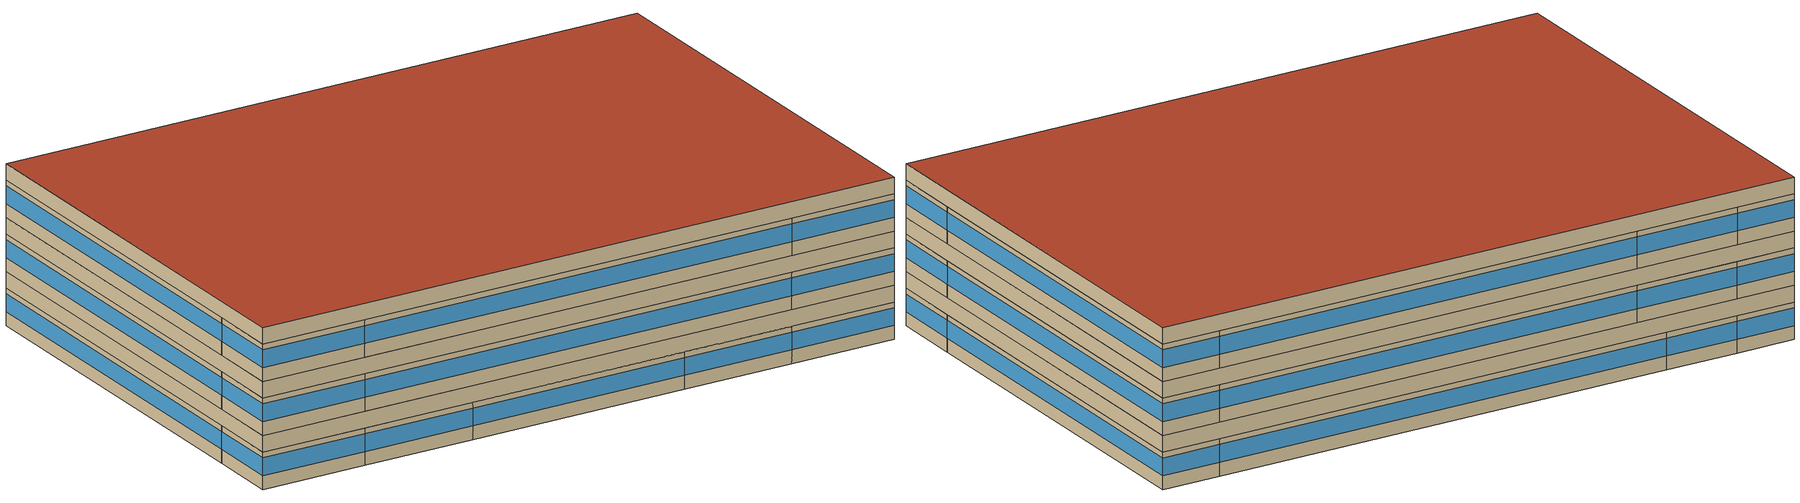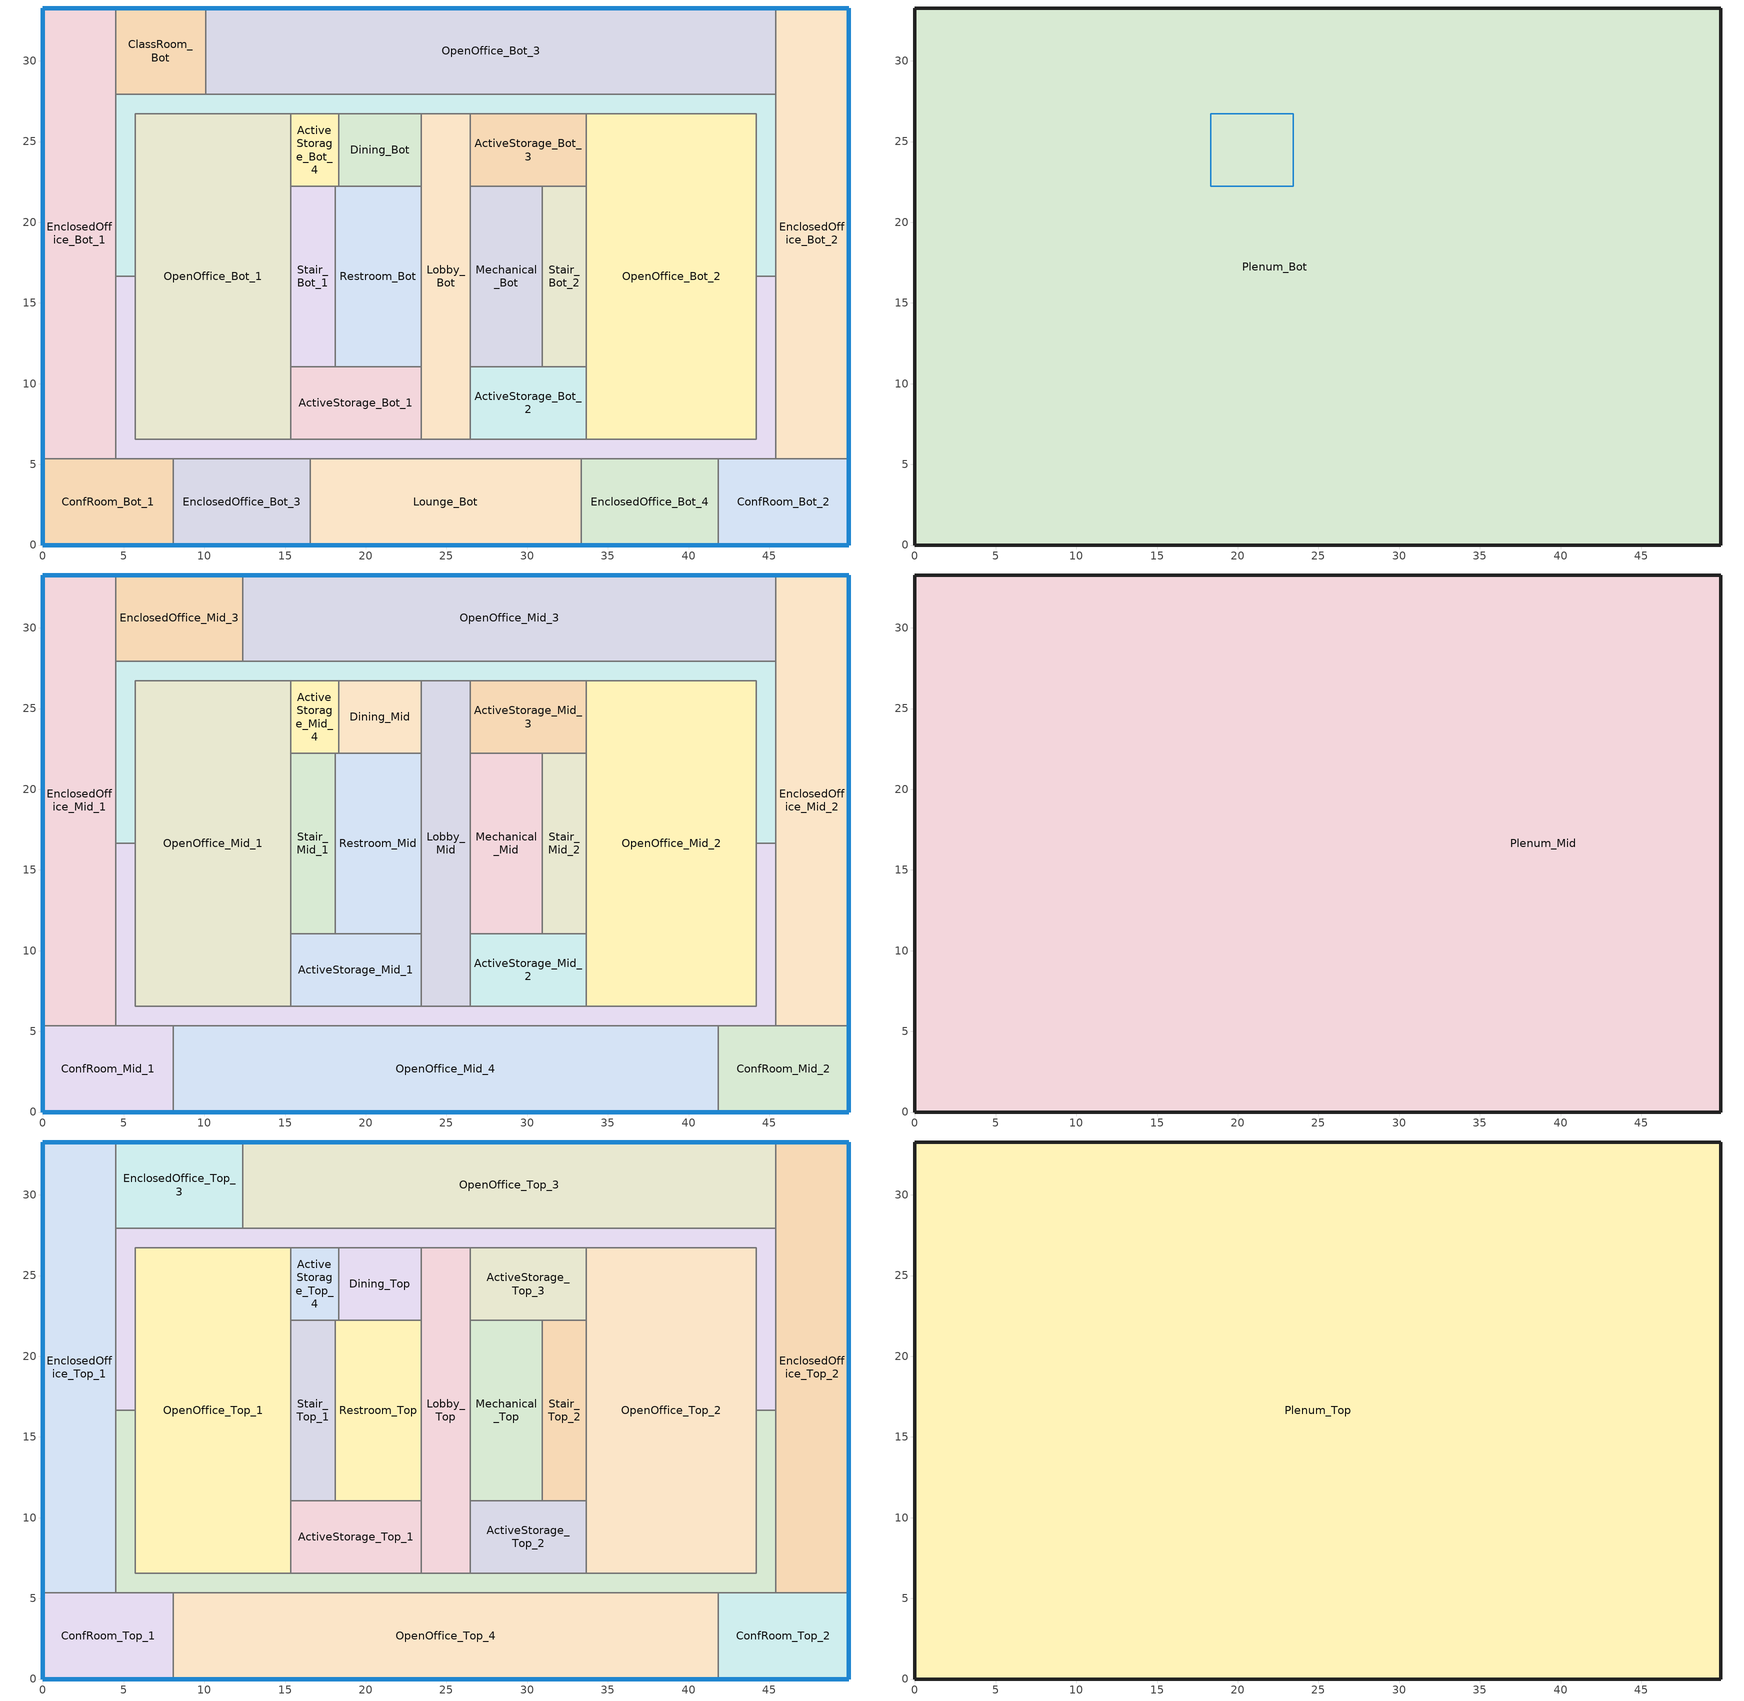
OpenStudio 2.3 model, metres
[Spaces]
ConfRoom_Bot_1
 floor ground: 8.07,5.34 8.07,0 0,0 0,5.34 z0
 wall outside: 0,5.34 0,0 8.07,0 z0:1.02; 0,5.34 0,0 8.07,0 z2.33:2.74
 wall to EnclosedOffice_Bot_3: 8.07,0 8.07,5.34 z0:2.74
 wall to Corridor_Bot_1: 8.07,5.34 4.5,5.34 z0:2.74
 wall to EnclosedOffice_Bot_1: 4.5,5.34 0,5.34 z0:2.74
 window: 0,5.34 0,0 / 0,0 8.07,0 z1.02:2.33
 ceiling to Plenum_Bot: 8.07,0 8.07,5.34 0,5.34 0,0 z2.74
EnclosedOffice_Bot_3
 floor ground: 16.57,5.34 16.57,0 8.07,0 8.07,5.34 z0
 wall outside: 8.07,0 16.57,0 z0:1.02; 8.07,0 16.57,0 z2.33:2.74
 wall to Lounge_Bot: 16.57,0 16.57,5.34 z0:2.74
 wall to Corridor_Bot_1: 16.57,5.34 8.07,5.34 z0:2.74
 window: 8.07,0 16.57,0 z1.02:2.33
 ceiling to Plenum_Bot: 16.57,0 16.57,5.34 8.07,5.34 8.07,0 z2.74
Lounge_Bot
 floor ground: 33.34,5.34 33.34,0 16.57,0 16.57,5.34 z0
 wall outside: 16.57,0 33.34,0 z0:1.02; 16.57,0 33.34,0 z2.33:2.74
 wall to Corridor_Bot_1: 33.34,5.34 16.57,5.34 z0:2.74
 wall to EnclosedOffice_Bot_4: 33.34,0 33.34,5.34 z0:2.74
 window: 16.57,0 33.34,0 z1.02:2.33
 ceiling to Plenum_Bot: 33.34,0 33.34,5.34 16.57,5.34 16.57,0 z2.74
EnclosedOffice_Bot_4
 floor ground: 41.84,5.34 41.84,0 33.34,0 33.34,5.34 z0
 wall outside: 33.34,0 41.84,0 z0:1.02; 33.34,0,2.74 33.34,0,2.33 41.84,0,2.32 41.84,0,2.74
 wall to Corridor_Bot_1: 41.84,5.34 33.34,5.34 z0:2.74
 wall to ConfRoom_Bot_2: 41.84,0 41.84,5.34 z0:2.74
 window: 33.34,0,2.33 33.34,0,1.02 41.84,0,1.02 41.84,0,2.32
 ceiling to Plenum_Bot: 41.84,0 41.84,5.34 33.34,5.34 33.34,0 z2.74
ConfRoom_Bot_2
 floor ground: 49.91,5.34 49.91,0 41.84,0 41.84,5.34 z0
 wall outside: 41.84,0 49.91,0 49.91,5.34 z0:1.02; 41.84,0 49.91,0 49.91,5.34 z2.32:2.74
 wall to EnclosedOffice_Bot_2: 49.91,5.34 45.41,5.34 z0:2.74
 wall to Corridor_Bot_1: 45.41,5.34 41.84,5.34 z0:2.74
 window: 41.84,0 49.91,0 / 49.91,0 49.91,5.34 z1.02:2.32
 ceiling to Plenum_Bot: 49.91,0 49.91,5.34 41.84,5.34 41.84,0 z2.74
EnclosedOffice_Bot_1
 floor ground: 4.5,33.27 4.5,5.34 0,5.34 0,33.27 z0
 wall outside: 4.5,33.27 0,33.27 0,5.34 z0:1.02; 4.5,33.27 0,33.27 0,5.34 z2.33:2.74
 wall to Corridor_Bot_1: 4.5,5.34 4.5,16.64 z0:2.74
 wall to Corridor_Bot_2: 4.5,16.64 4.5,27.93 z0:2.74
 wall to ClassRoom_Bot: 4.5,27.93 4.5,33.27 z0:2.74
 window: 4.5,33.27 0,33.27 / 0,33.27 0,5.34 z1.02:2.33
 ceiling to Plenum_Bot: 4.5,5.34 4.5,33.27 0,33.27 0,5.34 z2.74
Corridor_Bot_1
 floor ground: 45.41,16.64 45.41,5.34 4.5,5.34 4.5,16.64 5.72,16.64 5.72,6.56 44.19,6.56 44.19,16.64 z0
 wall to OpenOffice_Bot_1: 15.35,6.56 5.72,6.56 5.72,16.64 z0:2.74
 wall to Corridor_Bot_2: 5.72,16.64 4.5,16.64 / 45.41,16.64 44.19,16.64 z0:2.74
 wall to OpenOffice_Bot_2: 44.19,16.64 44.19,6.56 33.67,6.56 z0:2.74
 wall to EnclosedOffice_Bot_2: 45.41,5.34 45.41,16.64 z0:2.74
 wall to ActiveStorage_Bot_1: 23.43,6.56 15.35,6.56 z0:2.74
 wall to ActiveStorage_Bot_2: 33.67,6.56 26.48,6.56 z0:2.74
 wall to Lobby_Bot: 26.48,6.56 23.43,6.56 z0:2.74
 ceiling to Plenum_Bot: 45.41,5.34 45.41,16.64 44.19,16.64 44.19,6.56 5.72,6.56 5.72,16.64 4.5,16.64 4.5,5.34 z2.74
OpenOffice_Bot_2
 floor ground: 44.19,26.71 44.19,6.56 33.67,6.56 33.67,26.71 z0
 wall to ActiveStorage_Bot_3: 33.67,26.71 33.67,22.23 z0:2.74
 wall to Corridor_Bot_2: 44.19,16.64 44.19,26.71 33.67,26.71 z0:2.74
 wall to Stair_Bot_2: 33.67,22.23 33.67,11.04 z0:2.74
 wall to ActiveStorage_Bot_2: 33.67,11.04 33.67,6.56 z0:2.74
 ceiling to Plenum_Bot: 44.19,6.56 44.19,26.71 33.67,26.71 33.67,6.56 z2.74
ActiveStorage_Bot_2
 floor ground: 33.67,11.04 33.67,6.56 26.48,6.56 26.48,11.04 z0
 wall to Lobby_Bot: 26.48,11.04 26.48,6.56 z0:2.74
 wall to Stair_Bot_2: 33.67,11.04 30.93,11.04 z0:2.74
 wall to Mechanical_Bot: 30.93,11.04 26.48,11.04 z0:2.74
 ceiling to Plenum_Bot: 33.67,6.56 33.67,11.04 26.48,11.04 26.48,6.56 z2.74
Stair_Bot_2
 floor ground: 33.67,22.23 33.67,11.04 30.93,11.04 30.93,22.23 z0
 wall to Mechanical_Bot: 30.93,22.23 30.93,11.04 z0:2.74
 wall to ActiveStorage_Bot_3: 33.67,22.23 30.93,22.23 z0:2.74
 ceiling to Plenum_Bot: 33.67,11.04 33.67,22.23 30.93,22.23 30.93,11.04 z2.74
ActiveStorage_Bot_3
 floor ground: 33.67,26.71 33.67,22.23 26.48,22.23 26.48,26.71 z0
 wall to Mechanical_Bot: 26.48,22.23 30.93,22.23 z0:2.74
 wall to Lobby_Bot: 26.48,26.71 26.48,22.23 z0:2.74
 wall to Corridor_Bot_2: 33.67,26.71 26.48,26.71 z0:2.74
 ceiling to Plenum_Bot: 33.67,22.23 33.67,26.71 26.48,26.71 26.48,22.23 z2.74
Mechanical_Bot
 floor ground: 30.93,22.23 30.93,11.04 26.48,11.04 26.48,22.23 z0
 wall to Lobby_Bot: 26.48,22.23 26.48,11.04 z0:2.74
 ceiling to Plenum_Bot: 30.93,11.04 30.93,22.23 26.48,22.23 26.48,11.04 z2.74
Lobby_Bot
 floor ground: 26.48,26.71 26.48,6.56 23.43,6.56 23.43,26.71 z0
 wall to Dining_Bot: 23.43,26.71 23.43,22.23 z0:2.74
 wall to Corridor_Bot_2: 26.48,26.71 23.43,26.71 z0:2.74
 wall to ActiveStorage_Bot_1: 23.43,11.04 23.43,6.56 z0:2.74
 wall to Restroom_Bot: 23.43,22.23 23.43,11.04 z0:2.74
 ceiling to Plenum_Bot: 26.48,6.56 26.48,26.71 23.43,26.71 23.43,6.56 z2.74
Dining_Bot
 floor ground: 23.43,26.71 23.43,22.23 18.31,22.23 18.31,26.71 z0
 wall to Corridor_Bot_2: 23.43,26.71 18.31,26.71 z0:2.74
 wall to ActiveStorage_Bot_4: 18.31,26.71 18.31,22.23 z0:2.74
 wall to Restroom_Bot: 18.31,22.23 23.43,22.23 z0:2.74
 ceiling to Plenum_Bot: 23.43,22.23 23.43,26.71 18.31,26.71 18.31,22.23 z2.74
Restroom_Bot
 floor ground: 23.43,22.23 23.43,11.04 18.1,11.04 18.1,22.23 z0
 wall to ActiveStorage_Bot_1: 18.1,11.04 23.43,11.04 z0:2.74
 wall to ActiveStorage_Bot_4: 18.31,22.23 18.1,22.23 z0:2.74
 wall to Stair_Bot_1: 18.1,22.23 18.1,11.04 z0:2.74
 ceiling to Plenum_Bot: 23.43,11.04 23.43,22.23 18.1,22.23 18.1,11.04 z2.74
ActiveStorage_Bot_1
 floor ground: 23.43,11.04 23.43,6.56 15.35,6.56 15.35,11.04 z0
 wall to OpenOffice_Bot_1: 15.35,11.04 15.35,6.56 z0:2.74
 wall to Stair_Bot_1: 18.1,11.04 15.35,11.04 z0:2.74
 ceiling to Plenum_Bot: 23.43,6.56 23.43,11.04 15.35,11.04 15.35,6.56 z2.74
Stair_Bot_1
 floor ground: 18.1,22.23 18.1,11.04 15.35,11.04 15.35,22.23 z0
 wall to OpenOffice_Bot_1: 15.35,22.23 15.35,11.04 z0:2.74
 wall to ActiveStorage_Bot_4: 18.1,22.23 15.35,22.23 z0:2.74
 ceiling to Plenum_Bot: 18.1,11.04 18.1,22.23 15.35,22.23 15.35,11.04 z2.74
ActiveStorage_Bot_4
 floor ground: 18.31,26.71 18.31,22.23 15.35,22.23 15.35,26.71 z0
 wall to OpenOffice_Bot_1: 15.35,26.71 15.35,22.23 z0:2.74
 wall to Corridor_Bot_2: 18.31,26.71 15.35,26.71 z0:2.74
 ceiling to Plenum_Bot: 18.31,22.23 18.31,26.71 15.35,26.71 15.35,22.23 z2.74
Corridor_Bot_2
 floor ground: 45.41,27.93 45.41,16.64 44.19,16.64 44.19,26.71 5.72,26.71 5.72,16.64 4.5,16.64 4.5,27.93 z0
 wall to OpenOffice_Bot_3: 45.41,27.93 10.08,27.93 z0:2.74
 wall to EnclosedOffice_Bot_2: 45.41,16.64 45.41,27.93 z0:2.74
 wall to OpenOffice_Bot_1: 5.72,16.64 5.72,26.71 15.35,26.71 z0:2.74
 wall to ClassRoom_Bot: 10.08,27.93 4.5,27.93 z0:2.74
 ceiling to Plenum_Bot: 45.41,16.64 45.41,27.93 4.5,27.93 4.5,16.64 5.72,16.64 5.72,26.71 44.19,26.71 44.19,16.64 z2.74
OpenOffice_Bot_1
 floor ground: 15.35,26.71 15.35,6.56 5.72,6.56 5.72,26.71 z0
 ceiling to Plenum_Bot: 15.35,6.56 15.35,26.71 5.72,26.71 5.72,6.56 z2.74
ClassRoom_Bot
 floor ground: 10.08,33.27 10.08,27.93 4.5,27.93 4.5,33.27 z0
 wall outside: 10.08,33.27 4.5,33.27 z0:1.02; 10.08,33.27 4.5,33.27 z2.33:2.74
 wall to OpenOffice_Bot_3: 10.08,27.93 10.08,33.27 z0:2.74
 window: 10.08,33.27 4.5,33.27 z1.02:2.33
 ceiling to Plenum_Bot: 10.08,27.93 10.08,33.27 4.5,33.27 4.5,27.93 z2.74
OpenOffice_Bot_3
 floor ground: 45.41,33.27 45.41,27.93 10.08,27.93 10.08,33.27 z0
 wall outside: 45.41,33.27 10.08,33.27 z0:1.02; 45.41,33.27,2.74 45.41,33.27,2.32 10.08,33.27,2.33 10.08,33.27,2.74
 wall to EnclosedOffice_Bot_2: 45.41,27.93 45.41,33.27 z0:2.74
 window: 10.08,33.27,2.33 45.41,33.27,2.32 45.41,33.27,1.02 10.08,33.27,1.02
 ceiling to Plenum_Bot: 45.41,27.93 45.41,33.27 10.08,33.27 10.08,27.93 z2.74
EnclosedOffice_Bot_2
 floor ground: 49.91,33.27 49.91,5.34 45.41,5.34 45.41,33.27 z0
 wall outside: 49.91,5.34 49.91,33.27 45.41,33.27 z0:1.02; 49.91,5.34 49.91,33.27 45.41,33.27 z2.32:2.74
 window: 49.91,5.34 49.91,33.27 / 49.91,33.27 45.41,33.27 z1.02:2.32
 ceiling to Plenum_Bot: 49.91,5.34 49.91,33.27 45.41,33.27 45.41,5.34 z2.74
Plenum_Bot
 wall outside: 49.91,0 49.91,33.27 0,33.27 0,0 49.91,0 z2.74:3.96
 roof outside: 26.48,6.56 26.48,26.71 44.19,26.71 44.19,16.64 45.41,16.64 45.41,27.93 4.5,27.93 4.5,16.64 5.72,16.64 5.72,26.71 15.35,26.71 15.35,22.23 18.1,22.23 18.1,11.04 23.43,11.04 23.43,6.56 z3.96
 skylight: 23.43,22.23 23.43,26.71 18.31,26.71 18.31,22.23 z3.96
ActiveStorage_Mid_1
 floor to Plenum_Bot: 23.43,11.04 23.43,6.56 15.35,6.56 15.35,11.04 z3.96
 wall to Restroom_Mid: 23.43,11.04 18.1,11.04 z3.96:6.71
 wall to OpenOffice_Mid_1: 15.35,11.04 15.35,6.56 z3.96:6.71
 wall to Corridor_Mid_1: 15.35,6.56 23.43,6.56 z3.96:6.71
 wall to Lobby_Mid: 23.43,6.56 23.43,11.04 z3.96:6.71
 wall to Stair_Mid_1: 18.1,11.04 15.35,11.04 z3.96:6.71
 roof outside: 23.43,6.56 23.43,11.04 15.35,11.04 15.35,6.56 z6.71
EnclosedOffice_Mid_1
 floor to Plenum_Bot: 4.5,33.27 4.5,5.34 0,5.34 0,33.27 z3.96
 wall outside: 4.5,33.27 0,33.27 0,5.34 z3.96:4.98; 4.5,33.27 0,33.27 0,5.34 z6.29:6.71
 wall to EnclosedOffice_Mid_3: 4.5,27.93 4.5,33.27 z3.96:6.71
 wall to Corridor_Mid_2: 4.5,16.64 4.5,27.93 z3.96:6.71
 wall to ConfRoom_Mid_1: 0,5.34 4.5,5.34 z3.96:6.71
 wall to Corridor_Mid_1: 4.5,5.34 4.5,16.64 z3.96:6.71
 window: 4.5,33.27 0,33.27 / 0,33.27 0,5.34 z4.98:6.29
 roof outside: 4.5,5.34 4.5,33.27 0,33.27 0,5.34 z6.71
Corridor_Mid_1
 floor to Plenum_Bot: 45.41,16.64 45.41,5.34 4.5,5.34 4.5,16.64 5.72,16.64 5.72,6.56 44.19,6.56 44.19,16.64 z3.96
 wall to Lobby_Mid: 26.48,6.56 23.43,6.56 z3.96:6.71
 wall to ConfRoom_Mid_2: 41.84,5.34 45.41,5.34 z3.96:6.71
 wall to OpenOffice_Mid_1: 15.35,6.56 5.72,6.56 5.72,16.64 z3.96:6.71
 wall to ConfRoom_Mid_1: 4.5,5.34 8.07,5.34 z3.96:6.71
 wall to ActiveStorage_Mid_2: 33.67,6.56 26.48,6.56 z3.96:6.71
 wall to OpenOffice_Mid_4: 8.07,5.34 16.57,5.34 33.34,5.34 41.84,5.34 z3.96:6.71
 wall to Corridor_Mid_2: 5.72,16.64 4.5,16.64 / 45.41,16.64 44.19,16.64 z3.96:6.71
 wall to OpenOffice_Mid_2: 44.19,16.64 44.19,6.56 33.67,6.56 z3.96:6.71
 wall to EnclosedOffice_Mid_2: 45.41,5.34 45.41,16.64 z3.96:6.71
 ceiling to Plenum_Top: 45.41,5.34 45.41,16.64 44.19,16.64 44.19,6.56 5.72,6.56 5.72,16.64 4.5,16.64 4.5,5.34 z6.71
OpenOffice_Mid_2
 floor to Plenum_Bot: 44.19,26.71 44.19,6.56 33.67,6.56 33.67,26.71 z3.96
 wall to Corridor_Mid_2: 44.19,16.64 44.19,26.71 33.67,26.71 z3.96:6.71
 wall to ActiveStorage_Mid_2: 33.67,11.04 33.67,6.56 z3.96:6.71
 wall to Stair_Mid_2: 33.67,22.23 33.67,11.04 z3.96:6.71
 wall to ActiveStorage_Mid_3: 33.67,26.71 33.67,22.23 z3.96:6.71
 roof outside: 44.19,6.56 44.19,26.71 33.67,26.71 33.67,6.56 z6.71
ActiveStorage_Mid_2
 floor to Plenum_Bot: 33.67,11.04 33.67,6.56 26.48,6.56 26.48,11.04 z3.96
 wall to Mechanical_Mid: 30.93,11.04 26.48,11.04 z3.96:6.71
 wall to Lobby_Mid: 26.48,11.04 26.48,6.56 z3.96:6.71
 wall to Stair_Mid_2: 33.67,11.04 30.93,11.04 z3.96:6.71
 roof outside: 33.67,6.56 33.67,11.04 26.48,11.04 26.48,6.56 z6.71
Stair_Mid_2
 floor to Plenum_Bot: 33.67,22.23 33.67,11.04 30.93,11.04 30.93,22.23 z3.96
 wall to Mechanical_Mid: 30.93,22.23 30.93,11.04 z3.96:6.71
 wall to ActiveStorage_Mid_3: 33.67,22.23 30.93,22.23 z3.96:6.71
 roof outside: 33.67,11.04 33.67,22.23 30.93,22.23 30.93,11.04 z6.71
ActiveStorage_Mid_3
 floor to Plenum_Bot: 33.67,26.71 33.67,22.23 26.48,22.23 26.48,26.71 z3.96
 wall to Mechanical_Mid: 26.48,22.23 30.93,22.23 z3.96:6.71
 wall to Lobby_Mid: 26.48,26.71 26.48,22.23 z3.96:6.71
 wall to Corridor_Mid_2: 33.67,26.71 26.48,26.71 z3.96:6.71
 roof outside: 33.67,22.23 33.67,26.71 26.48,26.71 26.48,22.23 z6.71
Lobby_Mid
 floor ground: 26.48,26.71 26.48,6.56 23.43,6.56 23.43,26.71 z3.96
 wall to Restroom_Mid: 23.43,22.23 23.43,11.04 z3.96:6.71
 wall to Mechanical_Mid: 26.48,11.04 26.48,22.23 z3.96:6.71
 wall to Dining_Mid: 23.43,26.71 23.43,22.23 z3.96:6.71
 wall to Corridor_Mid_2: 26.48,26.71 23.43,26.71 z3.96:6.71
 ceiling to Plenum_Top: 26.48,6.56 26.48,26.71 23.43,26.71 23.43,6.56 z6.71
Dining_Mid
 floor ground: 23.43,26.71 23.43,22.23 18.31,22.23 18.31,26.71 z3.96
 wall to Corridor_Mid_2: 23.43,26.71 18.31,26.71 z3.96:6.71
 wall to ActiveStorage_Mid_4: 18.31,26.71 18.31,22.23 z3.96:6.71
 wall to Restroom_Mid: 18.31,22.23 23.43,22.23 z3.96:6.71
 ceiling to Plenum_Top: 23.43,22.23 23.43,26.71 18.31,26.71 18.31,22.23 z6.71
ConfRoom_Mid_2
 floor to Plenum_Bot: 49.91,5.34 49.91,0 41.84,0 41.84,5.34 z3.96
 wall outside: 41.84,0 49.91,0 49.91,5.34 z3.96:4.98; 41.84,0 49.91,0 49.91,5.34 z6.29:6.71
 wall to OpenOffice_Mid_4: 41.84,5.34 41.84,0 z3.96:6.71
 wall to EnclosedOffice_Mid_2: 49.91,5.34 45.41,5.34 z3.96:6.71
 window: 41.84,0 49.91,0 / 49.91,0 49.91,5.34 z4.98:6.29
 roof outside: 49.91,0 49.91,5.34 41.84,5.34 41.84,0 z6.71
Restroom_Mid
 floor ground: 23.43,22.23 23.43,11.04 18.1,11.04 18.1,22.23 z3.96
 wall to ActiveStorage_Mid_4: 18.31,22.23 18.1,22.23 z3.96:6.71
 wall to Stair_Mid_1: 18.1,22.23 18.1,11.04 z3.96:6.71
 ceiling to Plenum_Top: 23.43,11.04 23.43,22.23 18.1,22.23 18.1,11.04 z6.71
Mechanical_Mid
 floor to Plenum_Bot: 30.93,22.23 30.93,11.04 26.48,11.04 26.48,22.23 z3.96
 ceiling to Plenum_Top: 30.93,11.04 30.93,22.23 26.48,22.23 26.48,11.04 z6.71
ConfRoom_Mid_1
 floor to Plenum_Bot: 8.07,5.34 8.07,0 0,0 0,5.34 z3.96
 wall outside: 0,5.34 0,0 8.07,0 z3.96:4.98; 0,5.34 0,0 8.07,0 z6.29:6.71
 wall to OpenOffice_Mid_4: 8.07,0 8.07,5.34 z3.96:6.71
 window: 0,5.34 0,0 / 0,0 8.07,0 z4.98:6.29
 roof outside: 8.07,0 8.07,5.34 0,5.34 0,0 z6.71
ActiveStorage_Mid_4
 floor ground: 18.31,26.71 18.31,22.23 15.35,22.23 15.35,26.71 z3.96
 wall to Stair_Mid_1: 15.35,22.23 18.1,22.23 z3.96:6.71
 wall to Corridor_Mid_2: 18.31,26.71 15.35,26.71 z3.96:6.71
 wall to OpenOffice_Mid_1: 15.35,26.71 15.35,22.23 z3.96:6.71
 ceiling to Plenum_Top: 18.31,22.23 18.31,26.71 15.35,26.71 15.35,22.23 z6.71
Corridor_Mid_2
 floor ground: 45.41,27.93 45.41,16.64 44.19,16.64 44.19,26.71 5.72,26.71 5.72,16.64 4.5,16.64 4.5,27.93 z3.96
 wall to EnclosedOffice_Mid_3: 12.39,27.93 10.08,27.93 4.5,27.93 z3.96:6.71
 wall to OpenOffice_Mid_1: 5.72,16.64 5.72,26.71 15.35,26.71 z3.96:6.71
 wall to EnclosedOffice_Mid_2: 45.41,16.64 45.41,27.93 z3.96:6.71
 wall to OpenOffice_Mid_3: 45.41,27.93 12.39,27.93 z3.96:6.71
 roof outside: 45.41,16.64 45.41,27.93 4.5,27.93 4.5,16.64 5.72,16.64 5.72,26.71 44.19,26.71 44.19,16.64 z6.71
OpenOffice_Mid_1
 floor to Plenum_Bot: 15.35,26.71 15.35,6.56 5.72,6.56 5.72,26.71 z3.96
 wall to Stair_Mid_1: 15.35,11.04 15.35,22.23 z3.96:6.71
 ceiling to Plenum_Top: 15.35,6.56 15.35,26.71 5.72,26.71 5.72,6.56 z6.71
EnclosedOffice_Mid_3
 floor to Plenum_Bot: 12.39,33.27 12.39,27.93 4.5,27.93 4.5,33.27 z3.96
 wall outside: 12.39,33.27 4.5,33.27 z3.96:4.98; 12.39,33.27 4.5,33.27 z6.29:6.71
 wall to OpenOffice_Mid_3: 12.39,27.93 12.39,33.27 z3.96:6.71
 window: 12.39,33.27 4.5,33.27 z4.98:6.29
 ceiling to Plenum_Top: 12.39,27.93 12.39,33.27 4.5,33.27 4.5,27.93 z6.71
OpenOffice_Mid_3
 floor to Plenum_Bot: 45.41,33.27 45.41,27.93 12.39,27.93 12.39,33.27 z3.96
 wall outside: 45.41,33.27 12.39,33.27 z3.96:4.98; 45.41,33.27 12.39,33.27 z6.29:6.71
 wall to EnclosedOffice_Mid_2: 45.41,27.93 45.41,33.27 z3.96:6.71
 window: 45.41,33.27 12.39,33.27 z4.98:6.29
 ceiling to Plenum_Top: 45.41,27.93 45.41,33.27 12.39,33.27 12.39,27.93 z6.71
EnclosedOffice_Mid_2
 floor to Plenum_Bot: 49.91,33.27 49.91,5.34 45.41,5.34 45.41,33.27 z3.96
 wall outside: 49.91,5.34 49.91,33.27 45.41,33.27 z3.96:4.98; 49.91,5.34 49.91,33.27 45.41,33.27 z6.29:6.71
 window: 49.91,5.34 49.91,33.27 / 49.91,33.27 45.41,33.27 z4.98:6.29
 ceiling to Plenum_Top: 49.91,5.34 49.91,33.27 45.41,33.27 45.41,5.34 z6.71
Stair_Mid_1
 floor to Plenum_Bot: 18.1,22.23 18.1,11.04 15.35,11.04 15.35,22.23 z3.96
 ceiling to Plenum_Top: 18.1,11.04 18.1,22.23 15.35,22.23 15.35,11.04 z6.71
OpenOffice_Mid_4
 floor to Plenum_Bot: 41.84,5.34 41.84,0 8.07,0 8.07,5.34 z3.96
 wall outside: 8.07,0 41.84,0 z3.96:4.98; 8.07,0 41.84,0 z6.29:6.71
 window: 8.07,0 41.84,0 z4.98:6.29
 ceiling to Plenum_Top: 41.84,0 41.84,5.34 8.07,5.34 8.07,0 z6.71
Plenum_Mid
 wall outside: 49.91,33.27 0,33.27 0,0 49.91,0 49.91,33.27 z6.71:7.92
 ceiling to ActiveStorage_Top_1: 23.43,6.56 23.43,11.04 15.35,11.04 15.35,6.56 z6.71
 ceiling to ConfRoom_Top_2: 49.91,0 49.91,5.34 41.84,5.34 41.84,0 z6.71
 ceiling to ConfRoom_Top_1: 8.07,0 8.07,5.34 0,5.34 0,0 z6.71
 ceiling to Corridor_Top_2: 45.41,16.64 45.41,27.93 4.5,27.93 4.5,16.64 5.72,16.64 5.72,26.71 44.19,26.71 44.19,16.64 z6.71
 ceiling to EnclosedOffice_Top_1: 4.5,5.34 4.5,33.27 0,33.27 0,5.34 z6.71
 ceiling to OpenOffice_Top_2: 44.19,6.56 44.19,26.71 33.67,26.71 33.67,6.56 z6.71
 ceiling to ActiveStorage_Top_3: 33.67,22.23 33.67,26.71 26.48,26.71 26.48,22.23 z6.71
 ceiling to Stair_Top_2: 33.67,11.04 33.67,22.23 30.93,22.23 30.93,11.04 z6.71
 ceiling to ActiveStorage_Top_2: 33.67,6.56 33.67,11.04 26.48,11.04 26.48,6.56 z6.71
 roof outside: 41.84,0 41.84,5.34 8.07,5.34 8.07,0 z6.71; 12.39,27.93 12.39,33.27 4.5,33.27 4.5,27.93 z6.71; 45.41,27.93 45.41,33.27 12.39,33.27 12.39,27.93 z6.71; 18.1,11.04 18.1,22.23 15.35,22.23 15.35,11.04 z6.71; 23.43,22.23 23.43,26.71 18.31,26.71 18.31,22.23 z6.71; 49.91,5.34 49.91,33.27 45.41,33.27 45.41,5.34 z6.71; 15.35,6.56 15.35,26.71 5.72,26.71 5.72,6.56 z6.71; 18.31,22.23 18.31,26.71 15.35,26.71 15.35,22.23 z6.71; 45.41,5.34 45.41,16.64 44.19,16.64 44.19,6.56 5.72,6.56 5.72,16.64 4.5,16.64 4.5,5.34 z6.71; 23.43,11.04 23.43,22.23 18.1,22.23 18.1,11.04 z6.71; 26.48,6.56 26.48,26.71 23.43,26.71 23.43,6.56 z6.71; 30.93,11.04 30.93,22.23 26.48,22.23 26.48,11.04 z6.71
Corridor_Top_2
 floor to Plenum_Mid: 45.41,27.93 45.41,16.64 44.19,16.64 44.19,26.71 5.72,26.71 5.72,16.64 4.5,16.64 4.5,27.93 z7.92
 wall to EnclosedOffice_Top_1: 4.5,27.93 4.5,16.64 z7.92:10.67
 wall to Corridor_Top_1: 4.5,16.64 5.72,16.64 / 44.19,16.64 45.41,16.64 z7.92:10.67
 wall to EnclosedOffice_Top_3: 12.39,27.93 10.08,27.93 4.5,27.93 z7.92:10.67
 wall to EnclosedOffice_Top_2: 45.41,16.64 45.41,27.93 z7.92:10.67
 wall to Dining_Top: 18.31,26.71 23.43,26.71 z7.92:10.67
 wall to OpenOffice_Top_2: 33.67,26.71 44.19,26.71 44.19,16.64 z7.92:10.67
 wall to OpenOffice_Top_1: 5.72,16.64 5.72,26.71 15.35,26.71 z7.92:10.67
 wall to ActiveStorage_Top_4: 15.35,26.71 18.31,26.71 z7.92:10.67
 wall to Lobby_Top: 23.43,26.71 26.48,26.71 z7.92:10.67
 wall to ActiveStorage_Top_3: 26.48,26.71 33.67,26.71 z7.92:10.67
 wall to OpenOffice_Top_3: 45.41,27.93 12.39,27.93 z7.92:10.67
OpenOffice_Top_1
 floor to Plenum_Mid: 15.35,26.71 15.35,6.56 5.72,6.56 5.72,26.71 z7.92
 wall to Corridor_Top_1: 5.72,16.64 5.72,6.56 15.35,6.56 z7.92:10.67
 wall to ActiveStorage_Top_4: 15.35,22.23 15.35,26.71 z7.92:10.67
 wall to Stair_Top_1: 15.35,11.04 15.35,22.23 z7.92:10.67
 wall to ActiveStorage_Top_1: 15.35,6.56 15.35,11.04 z7.92:10.67
 roof outside: 15.35,6.56 15.35,26.71 5.72,26.71 5.72,6.56 z10.67
EnclosedOffice_Top_3
 floor to Plenum_Mid: 12.39,33.27 12.39,27.93 4.5,27.93 4.5,33.27 z7.92
 wall outside: 12.39,33.27 4.5,33.27 z7.92:8.95; 12.39,33.27 4.5,33.27 z10.25:10.67
 wall to EnclosedOffice_Top_1: 4.5,33.27 4.5,27.93 z7.92:10.67
 wall to OpenOffice_Top_3: 12.39,27.93 12.39,33.27 z7.92:10.67
 window: 12.39,33.27 4.5,33.27 z8.95:10.25
 roof outside: 12.39,27.93 12.39,33.27 4.5,33.27 4.5,27.93 z10.67
OpenOffice_Top_3
 floor to Plenum_Mid: 45.41,33.27 45.41,27.93 12.39,27.93 12.39,33.27 z7.92
 wall outside: 45.41,33.27 12.39,33.27 z7.92:8.95; 45.41,33.27 12.39,33.27 z10.25:10.67
 wall to EnclosedOffice_Top_2: 45.41,27.93 45.41,33.27 z7.92:10.67
 window: 45.41,33.27 12.39,33.27 z8.95:10.25
 roof outside: 45.41,27.93 45.41,33.27 12.39,33.27 12.39,27.93 z10.67
EnclosedOffice_Top_2
 floor to Plenum_Mid: 49.91,33.27 49.91,5.34 45.41,5.34 45.41,33.27 z7.92
 wall outside: 49.91,5.34 49.91,33.27 45.41,33.27 z7.92:8.95; 49.91,5.34 49.91,33.27 45.41,33.27 z10.25:10.67
 wall to ConfRoom_Top_2: 45.41,5.34 49.91,5.34 z7.92:10.67
 wall to Corridor_Top_1: 45.41,16.64 45.41,5.34 z7.92:10.67
 window: 49.91,5.34 49.91,33.27 / 49.91,33.27 45.41,33.27 z8.95:10.25
 roof outside: 49.91,5.34 49.91,33.27 45.41,33.27 45.41,5.34 z10.67
Stair_Top_1
 floor to Plenum_Mid: 18.1,22.23 18.1,11.04 15.35,11.04 15.35,22.23 z7.92
 wall to ActiveStorage_Top_1: 15.35,11.04 18.1,11.04 z7.92:10.67
 wall to Restroom_Top: 18.1,11.04 18.1,22.23 z7.92:10.67
 wall to ActiveStorage_Top_4: 18.1,22.23 15.35,22.23 z7.92:10.67
 roof outside: 18.1,11.04 18.1,22.23 15.35,22.23 15.35,11.04 z10.67
OpenOffice_Top_4
 floor to Plenum_Mid: 41.84,5.34 41.84,0 8.07,0 8.07,5.34 z7.92
 wall outside: 8.07,0 41.84,0 z7.92:8.95; 8.07,0 41.84,0 z10.25:10.67
 wall to ConfRoom_Top_1: 8.07,5.34 8.07,0 z7.92:10.67
 wall to ConfRoom_Top_2: 41.84,0 41.84,5.34 z7.92:10.67
 wall to Corridor_Top_1: 41.84,5.34 33.34,5.34 16.57,5.34 8.07,5.34 z7.92:10.67
 window: 8.07,0 41.84,0 z8.95:10.25
 roof outside: 41.84,0 41.84,5.34 8.07,5.34 8.07,0 z10.67
Mechanical_Top
 floor to Plenum_Mid: 30.93,22.23 30.93,11.04 26.48,11.04 26.48,22.23 z7.92
 wall to Lobby_Top: 26.48,22.23 26.48,11.04 z7.92:10.67
 wall to Stair_Top_2: 30.93,11.04 30.93,22.23 z7.92:10.67
 wall to ActiveStorage_Top_2: 26.48,11.04 30.93,11.04 z7.92:10.67
 wall to ActiveStorage_Top_3: 30.93,22.23 26.48,22.23 z7.92:10.67
 roof outside: 30.93,11.04 30.93,22.23 26.48,22.23 26.48,11.04 z10.67
ActiveStorage_Top_4
 floor to Plenum_Mid: 18.31,26.71 18.31,22.23 15.35,22.23 15.35,26.71 z7.92
 wall to Dining_Top: 18.31,22.23 18.31,26.71 z7.92:10.67
 wall to Restroom_Top: 18.1,22.23 18.31,22.23 z7.92:10.67
 roof outside: 18.31,22.23 18.31,26.71 15.35,26.71 15.35,22.23 z10.67
Lobby_Top
 floor to Plenum_Mid: 26.48,26.71 26.48,6.56 23.43,6.56 23.43,26.71 z7.92
 wall to Restroom_Top: 23.43,22.23 23.43,11.04 z7.92:10.67
 wall to ActiveStorage_Top_2: 26.48,6.56 26.48,11.04 z7.92:10.67
 wall to Corridor_Top_1: 23.43,6.56 26.48,6.56 z7.92:10.67
 wall to Dining_Top: 23.43,26.71 23.43,22.23 z7.92:10.67
 wall to ActiveStorage_Top_3: 26.48,22.23 26.48,26.71 z7.92:10.67
 wall to ActiveStorage_Top_1: 23.43,11.04 23.43,6.56 z7.92:10.67
 roof outside: 26.48,6.56 26.48,26.71 23.43,26.71 23.43,6.56 z10.67
Dining_Top
 floor to Plenum_Mid: 23.43,26.71 23.43,22.23 18.31,22.23 18.31,26.71 z7.92
 wall to Restroom_Top: 18.31,22.23 23.43,22.23 z7.92:10.67
 roof outside: 23.43,22.23 23.43,26.71 18.31,26.71 18.31,22.23 z10.67
Restroom_Top
 floor to Plenum_Mid: 23.43,22.23 23.43,11.04 18.1,11.04 18.1,22.23 z7.92
 wall to ActiveStorage_Top_1: 18.1,11.04 23.43,11.04 z7.92:10.67
 roof outside: 23.43,11.04 23.43,22.23 18.1,22.23 18.1,11.04 z10.67
ConfRoom_Top_2
 floor to Plenum_Mid: 49.91,5.34 49.91,0 41.84,0 41.84,5.34 z7.92
 wall outside: 41.84,0 49.91,0 49.91,5.34 z7.92:8.95; 41.84,0 49.91,0 49.91,5.34 z10.25:10.67
 wall to Corridor_Top_1: 45.41,5.34 41.84,5.34 z7.92:10.67
 window: 41.84,0 49.91,0 / 49.91,0 49.91,5.34 z8.95:10.25
ActiveStorage_Top_3
 floor to Plenum_Mid: 33.67,26.71 33.67,22.23 26.48,22.23 26.48,26.71 z7.92
 wall to Stair_Top_2: 30.93,22.23 33.67,22.23 z7.92:10.67
 wall to OpenOffice_Top_2: 33.67,22.23 33.67,26.71 z7.92:10.67
Stair_Top_2
 floor to Plenum_Mid: 33.67,22.23 33.67,11.04 30.93,11.04 30.93,22.23 z7.92
 wall to ActiveStorage_Top_2: 30.93,11.04 33.67,11.04 z7.92:10.67
 wall to OpenOffice_Top_2: 33.67,11.04 33.67,22.23 z7.92:10.67
ActiveStorage_Top_2
 floor to Plenum_Mid: 33.67,11.04 33.67,6.56 26.48,6.56 26.48,11.04 z7.92
 wall to Corridor_Top_1: 26.48,6.56 33.67,6.56 z7.92:10.67
 wall to OpenOffice_Top_2: 33.67,6.56 33.67,11.04 z7.92:10.67
OpenOffice_Top_2
 floor to Plenum_Mid: 44.19,26.71 44.19,6.56 33.67,6.56 33.67,26.71 z7.92
 wall to Corridor_Top_1: 33.67,6.56 44.19,6.56 44.19,16.64 z7.92:10.67
Corridor_Top_1
 floor to Plenum_Mid: 45.41,16.64 45.41,5.34 4.5,5.34 4.5,16.64 5.72,16.64 5.72,6.56 44.19,6.56 44.19,16.64 z7.92
 wall to ConfRoom_Top_1: 4.5,5.34 8.07,5.34 z7.92:10.67
 wall to ActiveStorage_Top_1: 23.43,6.56 15.35,6.56 z7.92:10.67
 wall to EnclosedOffice_Top_1: 4.5,16.64 4.5,5.34 z7.92:10.67
 roof outside: 45.41,5.34 45.41,16.64 44.19,16.64 44.19,6.56 5.72,6.56 5.72,16.64 4.5,16.64 4.5,5.34 z10.67
EnclosedOffice_Top_1
 floor to Plenum_Mid: 4.5,33.27 4.5,5.34 0,5.34 0,33.27 z7.92
 wall outside: 4.5,33.27 0,33.27 0,5.34 z7.92:8.95; 4.5,33.27 0,33.27 0,5.34 z10.25:10.67
 wall to ConfRoom_Top_1: 0,5.34 4.5,5.34 z7.92:10.67
 window: 4.5,33.27 0,33.27 / 0,33.27 0,5.34 z8.95:10.25
ActiveStorage_Top_1
 floor to Plenum_Mid: 23.43,11.04 23.43,6.56 15.35,6.56 15.35,11.04 z7.92
ConfRoom_Top_1
 floor to Plenum_Mid: 8.07,5.34 8.07,0 0,0 0,5.34 z7.92
 wall outside: 0,5.34 0,0 8.07,0 z7.92:8.95; 0,5.34 0,0 8.07,0 z10.25:10.67
 window: 0,5.34 0,0 / 0,0 8.07,0 z8.95:10.25
Plenum_Top
 wall outside: 49.91,33.27 0,33.27 0,0 49.91,0 49.91,33.27 z10.67:11.89
 roof outside: 49.91,0 49.91,33.27 0,33.27 0,0 z11.89; 23.43,6.56 23.43,11.04 15.35,11.04 15.35,6.56 z10.67; 49.91,0 49.91,5.34 41.84,5.34 41.84,0 z10.67; 8.07,0 8.07,5.34 0,5.34 0,0 z10.67; 45.41,16.64 45.41,27.93 4.5,27.93 4.5,16.64 5.72,16.64 5.72,26.71 44.19,26.71 44.19,16.64 z10.67; 4.5,5.34 4.5,33.27 0,33.27 0,5.34 z10.67; 44.19,6.56 44.19,26.71 33.67,26.71 33.67,6.56 z10.67; 33.67,22.23 33.67,26.71 26.48,26.71 26.48,22.23 z10.67; 33.67,11.04 33.67,22.23 30.93,22.23 30.93,11.04 z10.67; 33.67,6.56 33.67,11.04 26.48,11.04 26.48,6.56 z10.67
[Building]
MediumOfficeDetailed: Default Construction Set=189.1-2009 - CZ5 - Office; Standards Number of Stories=3; Standards Number of Above Ground Stories=0
[Site]
Site 1
[ClimateZones]
Climate Zone Institution Name 2=CEC; Climate Zone Document Name 2=California Climate Zone Descriptions; Climate Zone Document Year 2=1995
[DefaultConstructionSet]
189.1-2009 - CZ5 - Office: Default Exterior Surface Constructions=Default Surface Constructions 13; Default Interior Surface Constructions=Default Surface Constructions 14; Default Ground Contact Surface Constructions=Default Surface Constructions 15; Default Exterior SubSurface Constructions=Default Sub Surface Constructions 9; Default Interior SubSurface Constructions=Default Sub Surface Constructions 10; Interior Partition Construction=Interior Partition
[DefaultSurfaceConstructions]
Name | Floor Construction | Wall Construction | Roof Ceiling Construction
Default Surface Constructions 13 | ExtSlabCarpet 4in ClimateZone 1-8 | ASHRAE 189.1-2009 ExtWall Mass ClimateZone 5 | ASHRAE 189.1-2009 ExtRoof IEAD ClimateZone 2-5
Default Surface Constructions 14 | Interior Floor | Interior Wall | Interior Ceiling
Default Surface Constructions 15 | ExtSlabCarpet 4in ClimateZone 1-8 | ExtSlabCarpet 4in ClimateZone 1-8 | ExtSlabCarpet 4in ClimateZone 1-8
[Construction]
ExtSlabCarpet 4in ClimateZone 1-8: MAT-CC05 4 HW CONCRETE, CP02 CARPET PAD
Interior Floor: F16 Acoustic tile, F05 Ceiling air space resistance, M11 100mm lightweight concrete
Interior Wall: G01a 19mm gypsum board, F04 Wall air space resistance, G01a 19mm gypsum board
Interior Ceiling: M11 100mm lightweight concrete, F05 Ceiling air space resistance, F16 Acoustic tile
Exterior Door: F08 Metal surface, I01 25mm insulation board
Interior Window: Clear 3mm
Interior Door; Interior Partition: G05 25mm wood
ASHRAE 189.1-2009 ExtRoof IEAD ClimateZone 2-5: Roof Membrane, Roof Insulation [21], Metal Decking
ASHRAE 189.1-2009 ExtWindow ClimateZone 4-5: Theoretical Glass [207]
ASHRAE 189.1-2009 ExtWall Mass ClimateZone 5: 1IN Stucco, 8IN Concrete HW, Wall Insulation [40], 1/2IN Gypsum
[Material] Thermal Absorptance=0.9
Name | Roughness | Thickness {m} | Conductivity {W/m-K} | Density {kg/m3} | Specific Heat {J/kg-K} | Solar Absorptance | Visible Absorptance
MAT-CC05 4 HW CONCRETE | Rough | 0.1016 | 1.311 | 2240 | 836.8 | 0.85 | 0.85
1IN Stucco | Smooth | 0.0253 | 0.6918 | 1858 | 837 | 0.92 | 0.92
8IN Concrete HW | MediumRough | 0.2033 | 1.7296 | 2243 | 837 | 0.65 | 0.65
1/2IN Gypsum | Smooth | 0.0127 | 0.16 | 784.9 | 830 | 0.4 | 0.4
Roof Membrane | VeryRough | 0.0095 | 0.16 | 1121.29 | 1460 | 0.7 | 0.7
Metal Decking | MediumSmooth | 0.0015 | 45.006 | 7680 | 418.4 | 0.6 | 0.6
F16 Acoustic tile | MediumSmooth | 0.0191 | 0.06 | 368 | 590 | 0.3 | 0.3
M11 100mm lightweight concrete | MediumRough | 0.1016 | 0.53 | 1280 | 840 | 0.5 | 0.5
G01a 19mm gypsum board | MediumSmooth | 0.019 | 0.16 | 800 | 1090 | 0.4 | 0.4
F08 Metal surface | Smooth | 0.0008 | 45.28 | 7824 | 500 | 0.7 | 0.7
I01 25mm insulation board | MediumRough | 0.0254 | 0.03 | 43 | 1210 | 0.6 | 0.6
G05 25mm wood | MediumSmooth | 0.0254 | 0.15 | 608 | 1630 | 0.5 | 0.5
Roof Insulation [21] | MediumRough | 0.2105 | 0.049 | 265 | 836.8 | 0.7 | 0.7
Wall Insulation [40] | MediumRough | 0.0794 | 0.0432 | 91 | 837 | 0.5 | 0.5
[Material:NoMass]
CP02 CARPET PAD: Roughness=Smooth; Thermal Resistance {m2-K/W}=0.1; Thermal Absorptance=0.9; Solar Absorptance=0.8; Visible Absorptance=0.8
[Material:AirGap]
Name | Thermal Resistance {m2-K/W}
F05 Ceiling air space resistance | 0.18
F04 Wall air space resistance | 0.15
[DefaultSubSurfaceConstructions]
Name | Fixed Window Construction | Operable Window Construction | Door Construction | Tubular Daylight Dome Construction | Tubular Daylight Diffuser Construction
Default Sub Surface Constructions 9 | ASHRAE 189.1-2009 ExtWindow ClimateZone 4-5 | ASHRAE 189.1-2009 ExtWindow ClimateZone 4-5 | Exterior Door | Interior Window | Interior Window
Default Sub Surface Constructions 10 | Interior Window | Interior Window | Interior Door
[WindowMaterial:Glazing] Optical Data Type=SpectralAverage; Thickness {m}=0.003; Back Side Solar Reflectance at Normal Incidence=0; Back Side Visible Reflectance at Normal Incidence=0; Infrared Transmittance at Normal Incidence=0; Dirt Correction Factor for Solar and Visible Transmittance=1; Solar Diffusing=No
Name | Solar Transmittance at Normal Incidence | Front Side Solar Reflectance at Normal Incidence | Visible Transmittance at Normal Incidence | Front Side Visible Reflectance at Normal Incidence | Front Side Infrared Hemispherical Emissivity | Back Side Infrared Hemispherical Emissivity | Conductivity {W/m-K}
Clear 3mm | 0.837 | 0.075 | 0.898 | 0.081 | 0.84 | 0.84 | 0.9
Theoretical Glass [207] | 0.3311 | 0.6189 | 0.44 | 0.51 | 0.9 | 0.9 | 0.0133
[Space]
Name | Space Type | Building Story | Thermal Zone | Part of Total Floor Area
ConfRoom_Bot_1; ConfRoom_Bot_2 | MediumOffice - Conference | Building Story 1
EnclosedOffice_Bot_3; EnclosedOffice_Bot_4; EnclosedOffice_Bot_1; EnclosedOffice_Bot_2 | MediumOffice - ClosedOffice | Building Story 1
Lounge_Bot; Lobby_Bot | MediumOffice - Lobby | Building Story 1
Corridor_Bot_1; Corridor_Bot_2 | MediumOffice - Corridor | Building Story 1
OpenOffice_Bot_2 | MediumOffice - OpenOffice | Building Story 1 | TZ-OpenOffice_Bot_2
ActiveStorage_Bot_2; ActiveStorage_Bot_3; ActiveStorage_Bot_1; ActiveStorage_Bot_4 | MediumOffice - Storage | Building Story 1
Stair_Bot_2; Stair_Bot_1 | MediumOffice - Stair | Building Story 1
Mechanical_Bot | MediumOffice - Elec/MechRoom | Building Story 1
Dining_Bot | MediumOffice - Dining | Building Story 1
Restroom_Bot | MediumOffice - Restroom | Building Story 1
OpenOffice_Bot_1 | MediumOffice - OpenOffice | Building Story 1 | TZ-OpenOffice_Bot_1
ClassRoom_Bot | MediumOffice - Classroom | Building Story 1
OpenOffice_Bot_3 | MediumOffice - OpenOffice | Building Story 1 | TZ-OpenOffice_Bot_3
Plenum_Bot; Plenum_Mid; Plenum_Top |  |  |  | No
ActiveStorage_Mid_1; ActiveStorage_Mid_2; ActiveStorage_Mid_3; ActiveStorage_Mid_4 | MediumOffice - Storage | Building Story 2
EnclosedOffice_Mid_1; ConfRoom_Mid_2; ConfRoom_Mid_1 | MediumOffice - Conference | Building Story 2
Corridor_Mid_1; Corridor_Mid_2 | MediumOffice - Corridor | Building Story 2
OpenOffice_Mid_2; OpenOffice_Mid_1; OpenOffice_Mid_3; OpenOffice_Mid_4 | MediumOffice - OpenOffice | Building Story 2
Stair_Mid_2; Stair_Mid_1 | MediumOffice - Stair | Building Story 2
Lobby_Mid | MediumOffice - Lobby | Building Story 2
Dining_Mid | MediumOffice - Dining | Building Story 2
Restroom_Mid | MediumOffice - Restroom | Building Story 2
Mechanical_Mid; Mechanical_Top | MediumOffice - Elec/MechRoom | Building Story 2
EnclosedOffice_Mid_3; EnclosedOffice_Mid_2 | MediumOffice - ClosedOffice | Building Story 2
Corridor_Top_2; Corridor_Top_1 | MediumOffice - Corridor | Building Story 3
OpenOffice_Top_1; OpenOffice_Top_3; OpenOffice_Top_4; OpenOffice_Top_2 | MediumOffice - OpenOffice | Building Story 3
EnclosedOffice_Top_3; EnclosedOffice_Top_2; EnclosedOffice_Top_1 | MediumOffice - ClosedOffice | Building Story 3
Stair_Top_1; Stair_Top_2 | MediumOffice - Stair | Building Story 3
ActiveStorage_Top_4; ActiveStorage_Top_3; ActiveStorage_Top_2; ActiveStorage_Top_1 | MediumOffice - Storage | Building Story 3
Lobby_Top | MediumOffice - Lobby | Building Story 3
Dining_Top | MediumOffice - Dining | Building Story 3
Restroom_Top | MediumOffice - Restroom | Building Story 3
ConfRoom_Top_2; ConfRoom_Top_1 | MediumOffice - Conference | Building Story 3
[SpaceType]
MediumOffice - ClosedOffice; MediumOffice - OpenOffice; MediumOffice - Storage; MediumOffice - Classroom; MediumOffice - Conference; MediumOffice - Corridor; MediumOffice - Dining; MediumOffice - Lobby; MediumOffice - Elec/MechRoom; MediumOffice - Restroom; MediumOffice - Stair
[BuildingStory]
Building Story 1; Building Story 2; Building Story 3
[ThermalZone] Use Ideal Air Loads=No
TZ-OpenOffice_Bot_1; TZ-OpenOffice_Bot_2; TZ-OpenOffice_Bot_3; TZ-OpenOffice_Mid_1; TZ-OpenOffice_Mid_2; TZ-OpenOffice_Mid_3; TZ-OpenOffice_Mid_4; TZ-OpenOffice_Top_1; TZ-OpenOffice_Top_2; TZ-OpenOffice_Top_3; TZ-OpenOffice_Top_4; TZ-EnclosedOffice_Bot_1; TZ-EnclosedOffice_Bot_2; TZ-EnclosedOffice_Bot_3; TZ-EnclosedOffice_Bot_4; TZ-EnclosedOffice_Mid_1; TZ-EnclosedOffice_Mid_2; TZ-EnclosedOffice_Mid_3; TZ-EnclosedOffice_Top_1; TZ-EnclosedOffice_Top_2; TZ-EnclosedOffice_Top_3; TZ-ActiveStorage_Bot_1; TZ-ActiveStorage_Bot_2
[Sizing:Zone] Zone Cooling Design Supply Air Temperature Input Method=SupplyAirTemperature; Zone Cooling Design Supply Air Temperature {C}=14; Zone Cooling Design Supply Air Temperature Difference {deltaC}=11.11; Zone Heating Design Supply Air Temperature Input Method=SupplyAirTemperature; Zone Heating Design Supply Air Temperature {C}=40; Zone Heating Design Supply Air Temperature Difference {deltaC}=11.11; Zone Cooling Design Supply Air Humidity Ratio {kg-H2O/kg-air}=0.0085; Zone Heating Design Supply Air Humidity Ratio {kg-H2O/kg-air}=0.008; Cooling Design Air Flow Method=DesignDay; Heating Design Air Flow Method=DesignDay; Account for Dedicated Outdoor Air System=No; Dedicated Outdoor Air System Control Strategy=NeutralSupplyAir; Dedicated Outdoor Air Low Setpoint Temperature for Design {C}=autosize; Dedicated Outdoor Air High Setpoint Temperature for Design {C}=autosize
TZ-OpenOffice_Bot_1; TZ-OpenOffice_Bot_2; TZ-OpenOffice_Bot_3; TZ-OpenOffice_Mid_1; TZ-OpenOffice_Mid_2; TZ-OpenOffice_Mid_3; TZ-OpenOffice_Mid_4; TZ-OpenOffice_Top_1; TZ-OpenOffice_Top_2; TZ-OpenOffice_Top_3; TZ-OpenOffice_Top_4; TZ-EnclosedOffice_Bot_1; TZ-EnclosedOffice_Bot_2; TZ-EnclosedOffice_Bot_3; TZ-EnclosedOffice_Bot_4; TZ-EnclosedOffice_Mid_1; TZ-EnclosedOffice_Mid_2; TZ-EnclosedOffice_Mid_3; TZ-EnclosedOffice_Top_1; TZ-EnclosedOffice_Top_2; TZ-EnclosedOffice_Top_3; TZ-ActiveStorage_Bot_1; TZ-ActiveStorage_Bot_2
